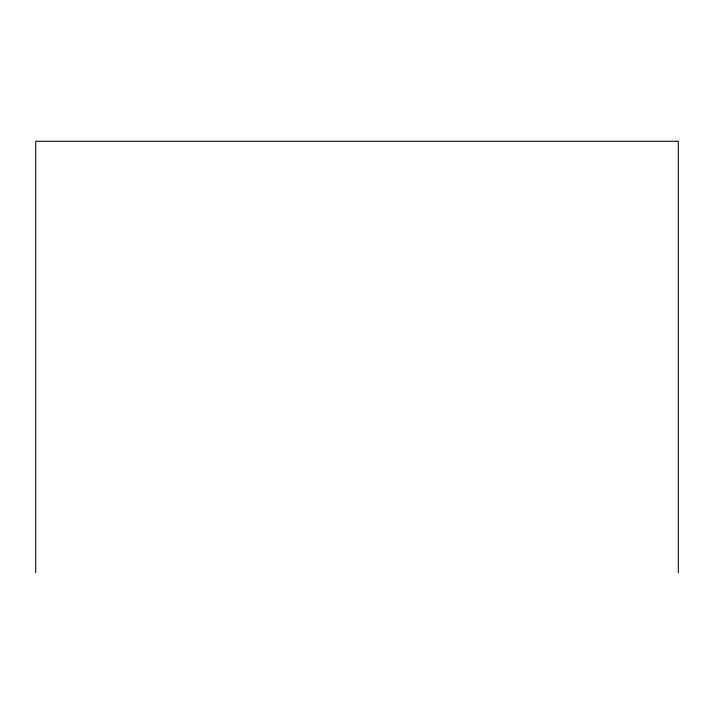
<?xml version="1.0" encoding="UTF-8"?>
<svg xmlns="http://www.w3.org/2000/svg" width="714" height="714" viewBox="0 0 714 714"><rect width="100%" height="100%" fill="white"/><g stroke="black" fill="none" stroke-linecap="round" stroke-linejoin="round"><path stroke-width="1.07" d="M678.3 572.735L678.3 141.265L35.7 141.265L35.7 572.735"/></g></svg>
